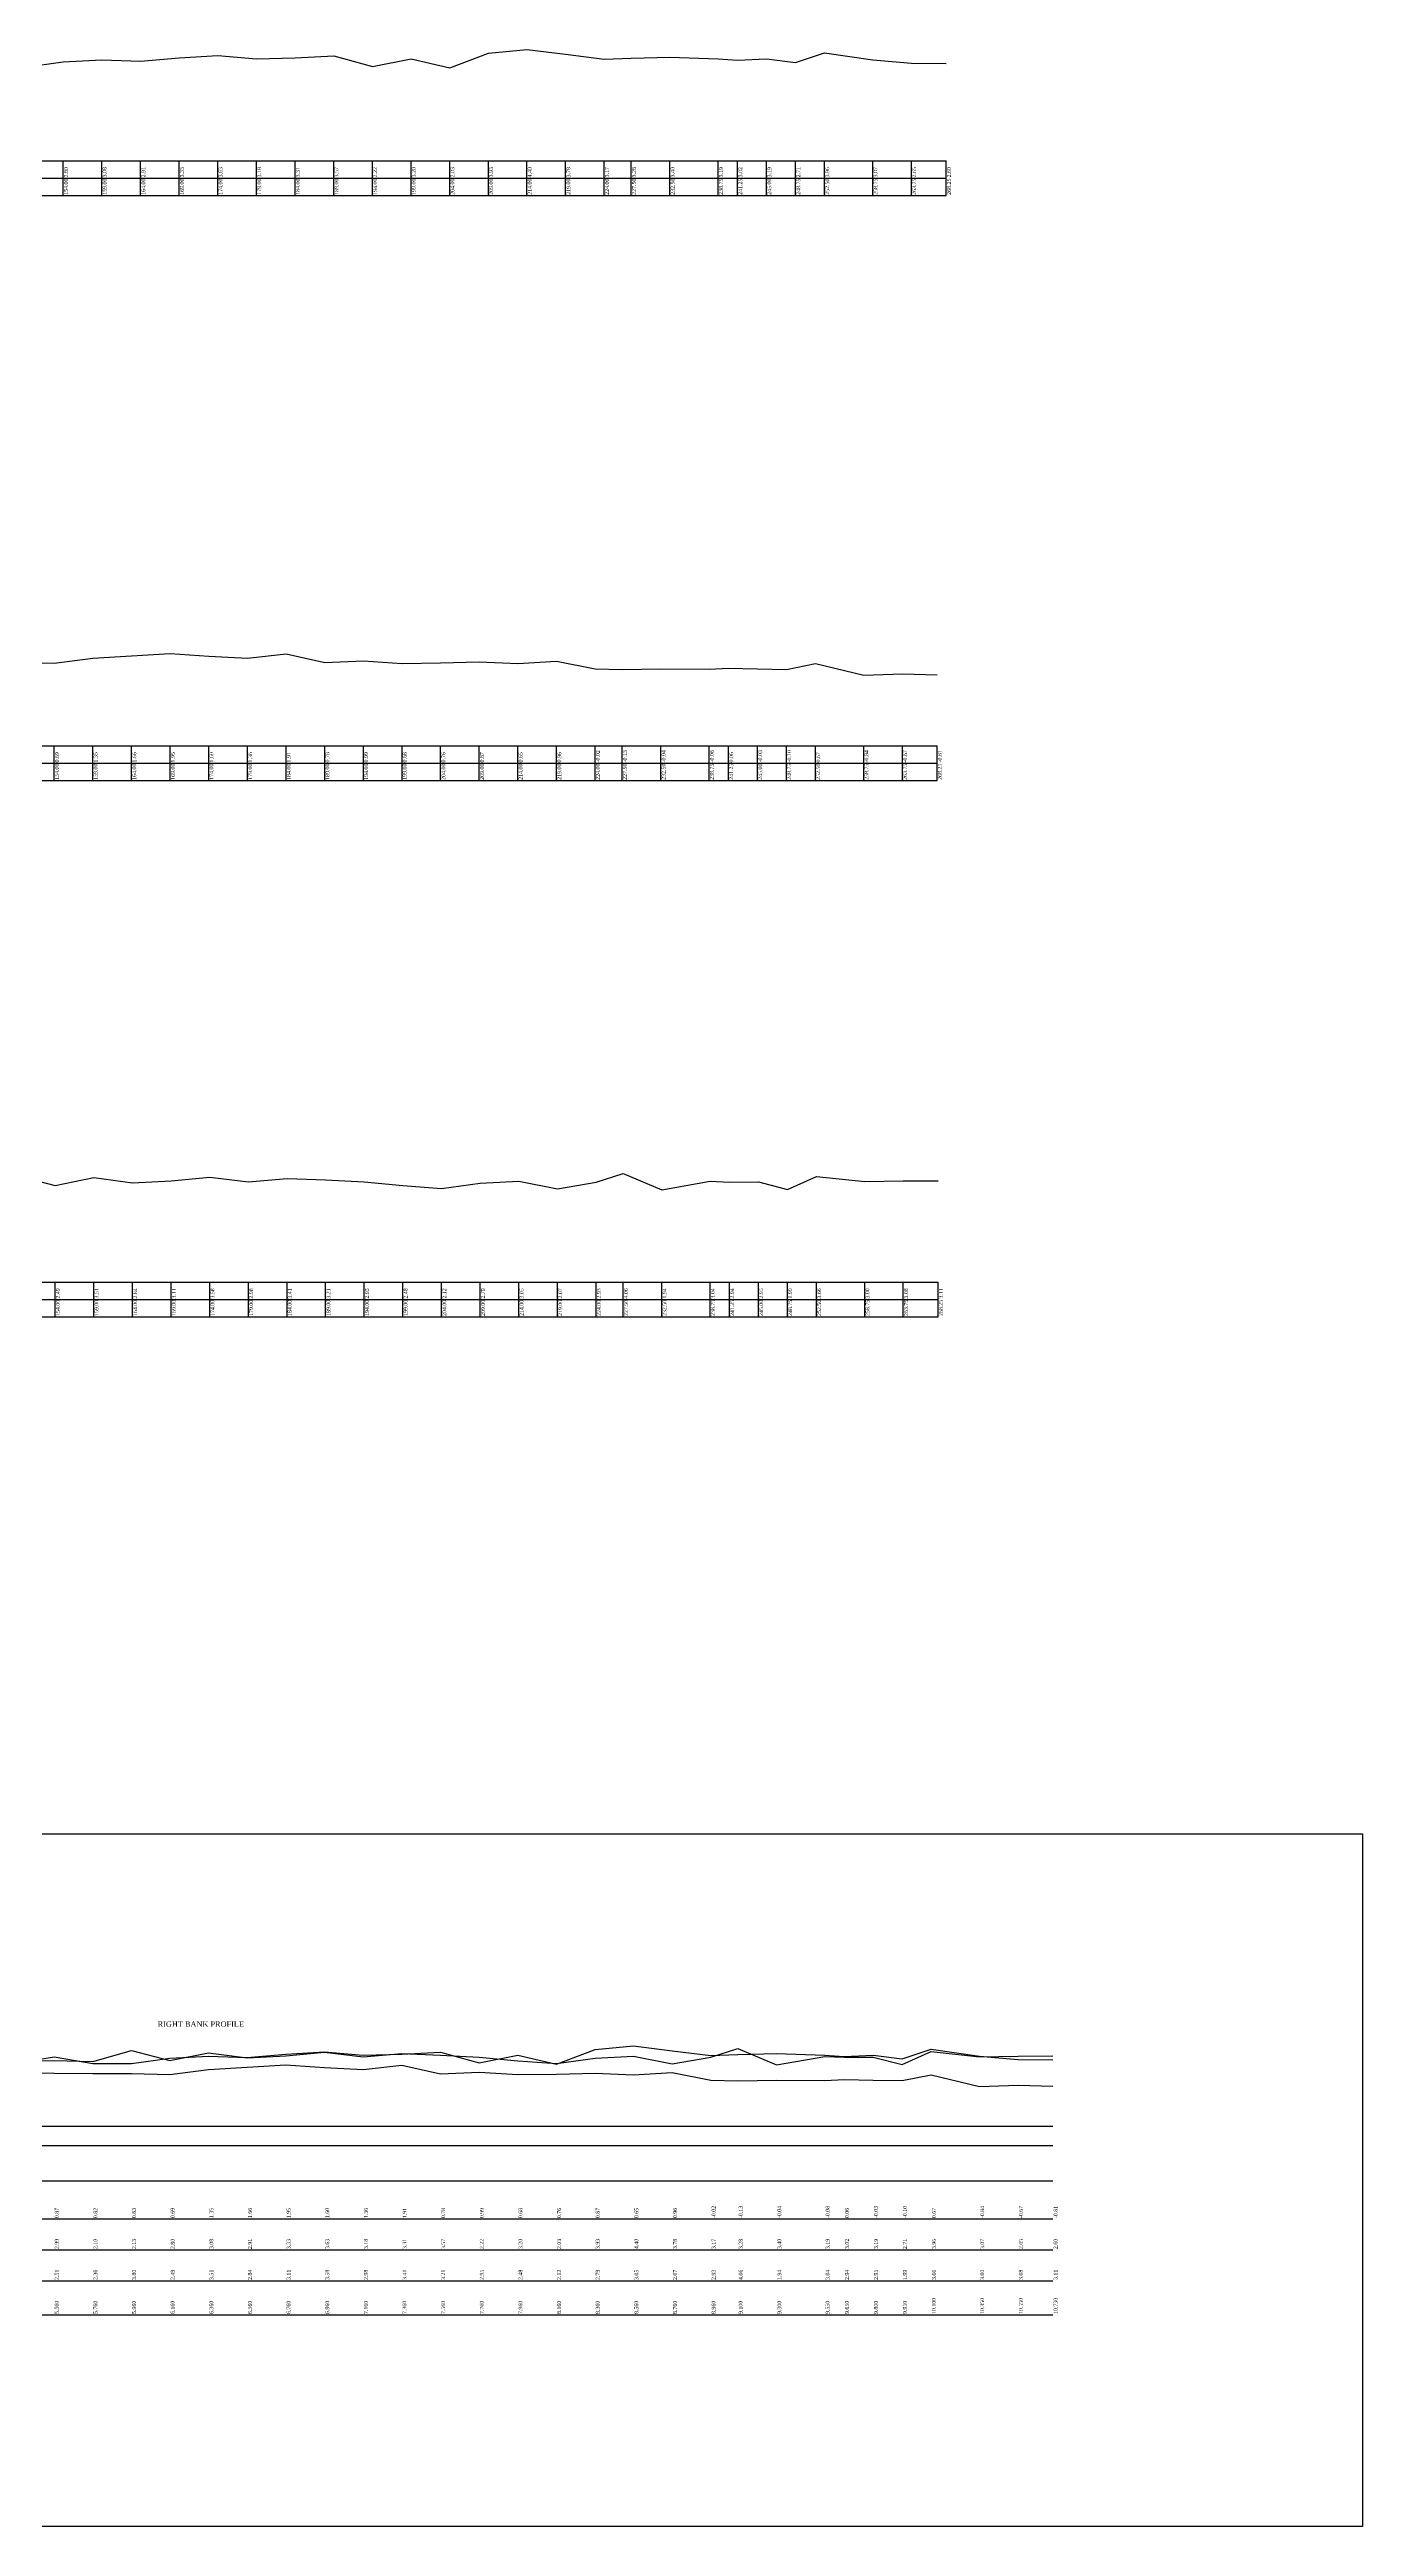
# Model space of a CAD drawing. Header units: metres. Extents: x -148477 to 168932, y -55673 to -2736.
# Drawn here: x -9012.3 to -8842.4, y -18262 to -17941.5 of the extents above; entities that cross this region are included whole.
import ezdxf

# ---------------------------------------------------------------- set-up
doc = ezdxf.new("R2010")
doc.units = ezdxf.units.M
doc.styles.add('liza', font='times.ttf', dxfattribs={"height": 2})
doc.styles.get("Standard").update_dxf_attribs({"font": 'times.ttf'})

msp = doc.modelspace()

# ---------------------------------------------------------------- linework, layer by layer
at = {"color": 6, "linetype": 'Continuous', "lineweight": -3, "ltscale": 0.5}
for p, q in [((-9169.5468, -17955.8747), (-8896.2968, -17955.8747)), ((-9010.5468, -17960.3747), (-9010.5468, -17955.8747)), ((-9005.5468, -17960.3747), (-9005.5468, -17955.8747)), ((-9000.5468, -17960.3747), (-9000.5468, -17955.8747)), ((-8995.5468, -17960.3747), (-8995.5468, -17955.8747)), ((-8990.5468, -17960.3747), (-8990.5468, -17955.8747)), ((-8985.5468, -17960.3747), (-8985.5468, -17955.8747)), ((-8980.5468, -17960.3747), (-8980.5468, -17955.8747)), ((-8975.5468, -17960.3747), (-8975.5468, -17955.8747)), ((-8970.5468, -17960.3747), (-8970.5468, -17955.8747)), ((-8965.5468, -17960.3747), (-8965.5468, -17955.8747)), ((-8960.5468, -17960.3747), (-8960.5468, -17955.8747)), ((-8955.5468, -17960.3747), (-8955.5468, -17955.8747)), ((-8950.5468, -17960.3747), (-8950.5468, -17955.8747)), ((-8945.5468, -17960.3747), (-8945.5468, -17955.8747)), ((-8940.5468, -17960.3747), (-8940.5468, -17955.8747)), ((-8937.0468, -17960.3747), (-8937.0468, -17955.8747)), ((-8932.0468, -17960.3747), (-8932.0468, -17955.8747)), ((-8925.7968, -17960.3747), (-8925.7968, -17955.8747)), ((-8923.2968, -17960.3747), (-8923.2968, -17955.8747)), ((-8919.5468, -17960.3747), (-8919.5468, -17955.8747)), ((-8915.7968, -17960.3747), (-8915.7968, -17955.8747)), ((-8912.0468, -17960.3747), (-8912.0468, -17955.8747)), ((-8905.7968, -17960.3747), (-8905.7968, -17955.8747)), ((-8900.7968, -17960.3747), (-8900.7968, -17955.8747)), ((-8896.2968, -17960.3747), (-8896.2968, -17955.8747)), ((-9169.5468, -17958.1247), (-8896.2968, -17958.1247)), ((-9169.5468, -17960.3747), (-8896.2968, -17960.3747)), ((-9170.7189, -18031.5891), (-8897.4689, -18031.5891)), ((-9170.7189, -18033.8391), (-8897.4689, -18033.8391)), ((-9011.7189, -18036.0891), (-9011.7189, -18031.5891)), ((-9006.7189, -18036.0891), (-9006.7189, -18031.5891)), ((-9001.7189, -18036.0891), (-9001.7189, -18031.5891)), ((-8996.7189, -18036.0891), (-8996.7189, -18031.5891)), ((-8991.7189, -18036.0891), (-8991.7189, -18031.5891)), ((-8986.7189, -18036.0891), (-8986.7189, -18031.5891)), ((-8981.7189, -18036.0891), (-8981.7189, -18031.5891)), ((-8976.7189, -18036.0891), (-8976.7189, -18031.5891)), ((-8971.7189, -18036.0891), (-8971.7189, -18031.5891)), ((-8966.7189, -18036.0891), (-8966.7189, -18031.5891)), ((-8961.7189, -18036.0891), (-8961.7189, -18031.5891)), ((-8956.7189, -18036.0891), (-8956.7189, -18031.5891)), ((-8951.7189, -18036.0891), (-8951.7189, -18031.5891)), ((-8946.7189, -18036.0891), (-8946.7189, -18031.5891)), ((-8941.7189, -18036.0891), (-8941.7189, -18031.5891)), ((-8938.2189, -18036.0891), (-8938.2189, -18031.5891)), ((-8933.2189, -18036.0891), (-8933.2189, -18031.5891)), ((-8926.9689, -18036.0891), (-8926.9689, -18031.5891)), ((-8924.4689, -18036.0891), (-8924.4689, -18031.5891)), ((-8920.7189, -18036.0891), (-8920.7189, -18031.5891)), ((-8916.9689, -18036.0891), (-8916.9689, -18031.5891)), ((-8913.2189, -18036.0891), (-8913.2189, -18031.5891)), ((-8906.9689, -18036.0891), (-8906.9689, -18031.5891)), ((-8901.9689, -18036.0891), (-8901.9689, -18031.5891)), ((-8897.4689, -18036.0891), (-8897.4689, -18031.5891)), ((-9170.7189, -18036.0891), (-8897.4689, -18036.0891)), ((-9170.5994, -18100.9743), (-8897.3494, -18100.9743)), ((-9011.5994, -18105.4743), (-9011.5994, -18100.9743)), ((-9006.5994, -18105.4743), (-9006.5994, -18100.9743)), ((-9001.5994, -18105.4743), (-9001.5994, -18100.9743)), ((-8996.5994, -18105.4743), (-8996.5994, -18100.9743)), ((-8991.5994, -18105.4743), (-8991.5994, -18100.9743)), ((-8986.5994, -18105.4743), (-8986.5994, -18100.9743)), ((-8981.5994, -18105.4743), (-8981.5994, -18100.9743)), ((-8976.5994, -18105.4743), (-8976.5994, -18100.9743)), ((-8971.5994, -18105.4743), (-8971.5994, -18100.9743)), ((-8966.5994, -18105.4743), (-8966.5994, -18100.9743)), ((-8961.5994, -18105.4743), (-8961.5994, -18100.9743)), ((-8956.5994, -18105.4743), (-8956.5994, -18100.9743)), ((-8951.5994, -18105.4743), (-8951.5994, -18100.9743)), ((-8946.5994, -18105.4743), (-8946.5994, -18100.9743)), ((-8941.5994, -18105.4743), (-8941.5994, -18100.9743)), ((-8938.0994, -18105.4743), (-8938.0994, -18100.9743)), ((-8933.0994, -18105.4743), (-8933.0994, -18100.9743)), ((-8926.8494, -18105.4743), (-8926.8494, -18100.9743)), ((-8924.3494, -18105.4743), (-8924.3494, -18100.9743)), ((-8920.5994, -18105.4743), (-8920.5994, -18100.9743)), ((-8916.8494, -18105.4743), (-8916.8494, -18100.9743)), ((-8913.0994, -18105.4743), (-8913.0994, -18100.9743)), ((-8906.8494, -18105.4743), (-8906.8494, -18100.9743)), ((-8901.8494, -18105.4743), (-8901.8494, -18100.9743)), ((-8897.3494, -18105.4743), (-8897.3494, -18100.9743)), ((-9170.5994, -18103.2243), (-8897.3494, -18103.2243)), ((-9170.5994, -18105.4743), (-8897.3494, -18105.4743))]:
    msp.add_line(p, q, dxfattribs=at)
at = {"color": 0, "lineweight": 30}
for p, q in [((-9170.2767, -18210.2284), (-8882.4965, -18210.2284)), ((-9170.2767, -18212.723), (-8882.4965, -18212.723)), ((-9170.0825, -18217.2756), (-8882.4965, -18217.2756)), ((-9170.2767, -18234.6284), (-8882.4965, -18234.6284))]:
    msp.add_line(p, q, dxfattribs=at)
at = {"lineweight": 30}
for p, q in [((-9170.2767, -18222.2284), (-8882.4965, -18222.2284)), ((-9170.2767, -18226.2284), (-8882.4965, -18226.2284)), ((-9170.2767, -18230.2284), (-8882.4965, -18230.2284))]:
    msp.add_line(p, q, dxfattribs=at)
at = {"color": 6, "linetype": 'Continuous', "lineweight": -3, "ltscale": 0.5}
for points in [[(-9015.5468, -17943.7447), (-9010.5468, -17943.0747), (-9005.5468, -17942.7947), (-9000.5468, -17942.9647), (-8995.5468, -17942.5447), (-8990.5468, -17942.2447), (-8985.5468, -17942.6947), (-8980.5468, -17942.5647), (-8975.5468, -17942.3047), (-8970.5468, -17943.6547), (-8965.5468, -17942.6747), (-8960.5468, -17943.8447), (-8955.5468, -17941.9447), (-8950.5468, -17941.4747), (-8945.5468, -17942.0947), (-8940.5468, -17942.7047), (-8937.0468, -17942.5947), (-8932.0468, -17942.4747), (-8925.7968, -17942.6847), (-8923.2968, -17942.8547), (-8919.5468, -17942.6847), (-8915.7968, -17943.1647), (-8912.0468, -17941.9147), (-8905.7968, -17942.8047), (-8900.7968, -17943.2247), (-8896.2968, -17943.2747)], [(-9016.7457, -18202.0484), (-9011.7457, -18201.2384), (-9006.7457, -18202.1284), (-9001.7457, -18202.0984), (-8996.7457, -18201.4284), (-8991.7457, -18201.1484), (-8986.7457, -18201.3184), (-8981.7457, -18200.8984), (-8976.7457, -18200.5984), (-8971.7457, -18201.0484), (-8966.7457, -18200.9184), (-8961.7457, -18200.6584), (-8956.7457, -18202.0084), (-8951.7457, -18201.0284), (-8946.7457, -18202.1984), (-8941.7457, -18200.2984), (-8936.7457, -18199.8284), (-8931.7457, -18200.4484), (-8926.7457, -18201.0584), (-8923.2457, -18200.9484), (-8918.2457, -18200.8284), (-8911.9957, -18201.0384), (-8909.4957, -18201.2084), (-8905.7457, -18201.0384), (-8901.9957, -18201.5184), (-8898.2457, -18200.2684), (-8891.9957, -18201.1584), (-8886.9957, -18201.5784), (-8882.4957, -18201.6284)]]:
    msp.add_lwpolyline(points, dxfattribs=at)
at = {"color": 3, "linetype": 'Continuous', "lineweight": -3, "ltscale": 0.5}
for points in [[(-9016.7189, -18020.7591), (-9011.7189, -18020.8991), (-9006.7189, -18020.2391), (-9001.7189, -18019.9291), (-8996.7189, -18019.6391), (-8991.7189, -18019.9891), (-8986.7189, -18020.2291), (-8981.7189, -18019.6791), (-8976.7189, -18020.8091), (-8971.7189, -18020.5991), (-8966.7189, -18020.9091), (-8961.7189, -18020.8291), (-8956.7189, -18020.7191), (-8951.7189, -18020.9391), (-8946.7189, -18020.6291), (-8941.7189, -18021.6091), (-8938.2189, -18021.7191), (-8933.2189, -18021.6291), (-8926.9689, -18021.6691), (-8924.4689, -18021.5291), (-8920.7189, -18021.6191), (-8916.9689, -18021.6891), (-8913.2189, -18020.9191), (-8906.9689, -18022.4291), (-8901.9689, -18022.2591), (-8897.4689, -18022.3991)], [(-9016.7457, -18203.3284), (-9011.7457, -18203.3584), (-9006.7457, -18203.4084), (-9001.7457, -18203.3984), (-8996.7457, -18203.5384), (-8991.7457, -18202.8784), (-8986.7457, -18202.5684), (-8981.7457, -18202.2784), (-8976.7457, -18202.6284), (-8971.7457, -18202.8684), (-8966.7457, -18202.3184), (-8961.7457, -18203.4484), (-8956.7457, -18203.2384), (-8951.7457, -18203.5484), (-8946.7457, -18203.4684), (-8941.7457, -18203.3584), (-8936.7457, -18203.5784), (-8931.7457, -18203.2684), (-8926.7457, -18204.2484), (-8923.2457, -18204.3584), (-8918.2457, -18204.2684), (-8911.9957, -18204.3084), (-8909.4957, -18204.1684), (-8905.7457, -18204.2584), (-8901.9957, -18204.3284), (-8898.2457, -18203.5584), (-8891.9957, -18205.0684), (-8886.9957, -18204.8984), (-8882.4957, -18205.0384)]]:
    msp.add_lwpolyline(points, dxfattribs=at)
at = {"color": 5, "linetype": 'Continuous', "lineweight": -3, "ltscale": 0.5}
for points in [[(-9016.5994, -18087.1743), (-9011.5994, -18088.4843), (-9006.5994, -18087.4643), (-9001.5994, -18088.1343), (-8996.5994, -18087.8643), (-8991.5994, -18087.3943), (-8986.5994, -18087.9943), (-8981.5994, -18087.5643), (-8976.5994, -18087.7643), (-8971.5994, -18088.0243), (-8966.5994, -18088.4943), (-8961.5994, -18088.8543), (-8956.5994, -18088.1843), (-8951.5994, -18087.9243), (-8946.5994, -18088.9043), (-8941.5994, -18088.0443), (-8938.0994, -18086.9143), (-8933.0994, -18089.0343), (-8926.8494, -18087.9343), (-8924.3494, -18088.0343), (-8920.5994, -18088.0243), (-8916.8494, -18088.9843), (-8913.0994, -18087.3143), (-8906.8494, -18087.9743), (-8901.8494, -18087.8943), (-8897.3494, -18087.8643)], [(-9016.7457, -18201.8484), (-9011.7457, -18201.7184), (-9006.7457, -18201.8684), (-9001.7457, -18200.4284), (-8996.7457, -18201.7384), (-8991.7457, -18200.7184), (-8986.7457, -18201.3884), (-8981.7457, -18201.1184), (-8976.7457, -18200.6484), (-8971.7457, -18201.2484), (-8966.7457, -18200.8184), (-8961.7457, -18201.0184), (-8956.7457, -18201.2784), (-8951.7457, -18201.7484), (-8946.7457, -18202.1084), (-8941.7457, -18201.4384), (-8936.7457, -18201.1784), (-8931.7457, -18202.1584), (-8926.7457, -18201.2984), (-8923.2457, -18200.1684), (-8918.2457, -18202.2884), (-8911.9957, -18201.1884), (-8909.4957, -18201.2884), (-8905.7457, -18201.2784), (-8901.9957, -18202.2384), (-8898.2457, -18200.5684), (-8891.9957, -18201.2284), (-8886.9957, -18201.1484), (-8882.4957, -18201.1184)]]:
    msp.add_lwpolyline(points, dxfattribs=at)
at = {"color": 6, "linetype": 'Continuous', "lineweight": -3, "ltscale": 0.5}
msp.add_lwpolyline([(-9190.6417, -18172.3929), (-8842.4379, -18172.3929), (-8842.4379, -18262.0221), (-9190.6417, -18262.0221)], close=True, dxfattribs=at)
at = {"color": 6, "lineweight": 30}
msp.add_lwpolyline([(-8998.516, -18197.0403, 0, 0, 0), (-8999.6723, -18197.0465, 0, 0, 0), (-9000.2918, -18200.0377, 0.2996, 0, 0), (-9000.521, -18201.1731, 0, 0, 0)], format="xyseb", dxfattribs=at)

# ---------------------------------------------------------------- texts
at = {"color": 6, "linetype": 'Continuous', "lineweight": -3, "ltscale": 0.5, "char_height": 0.5, "width": 2.15, "attachment_point": 1, "rotation": 90, "style": 'liza'}
for s, insert in [('2.80', (-9010.4468, -17958.0247)), ('3.08', (-9005.4468, -17958.0247)), ('2.91', (-9000.4468, -17958.0247)), ('3.33', (-8995.4468, -17958.0247)), ('3.63', (-8990.4468, -17958.0247)), ('3.18', (-8985.4468, -17958.0247)), ('3.31', (-8980.4468, -17958.0247)), ('3.57', (-8975.4468, -17958.0247)), ('2.22', (-8970.4468, -17958.0247)), ('3.20', (-8965.4468, -17958.0247)), ('2.03', (-8960.4468, -17958.0247)), ('3.93', (-8955.4468, -17958.0247)), ('4.40', (-8950.4468, -17958.0247)), ('3.78', (-8945.4468, -17958.0247)), ('3.17', (-8940.4468, -17958.0247)), ('3.28', (-8936.9468, -17958.0247)), ('3.40', (-8931.9468, -17958.0247)), ('3.19', (-8925.6968, -17958.0247)), ('3.02', (-8923.1968, -17958.0247)), ('3.19', (-8919.4468, -17958.0247)), ('2.71', (-8915.6968, -17958.0247)), ('3.96', (-8911.9468, -17958.0247)), ('3.07', (-8905.6968, -17958.0247)), ('2.65', (-8900.6968, -17958.0247)), ('2.60', (-8896.1968, -17958.0247)), ('154.00', (-9010.4468, -17960.2747)), ('159.00', (-9005.4468, -17960.2747)), ('164.00', (-9000.4468, -17960.2747)), ('169.00', (-8995.4468, -17960.2747)), ('174.00', (-8990.4468, -17960.2747)), ('179.00', (-8985.4468, -17960.2747)), ('184.00', (-8980.4468, -17960.2747)), ('189.00', (-8975.4468, -17960.2747)), ('194.00', (-8970.4468, -17960.2747)), ('199.00', (-8965.4468, -17960.2747)), ('204.00', (-8960.4468, -17960.2747)), ('209.00', (-8955.4468, -17960.2747)), ('214.00', (-8950.4468, -17960.2747)), ('219.00', (-8945.4468, -17960.2747)), ('224.00', (-8940.4468, -17960.2747)), ('227.50', (-8936.9468, -17960.2747)), ('232.50', (-8931.9468, -17960.2747)), ('238.75', (-8925.6968, -17960.2747)), ('241.25', (-8923.1968, -17960.2747)), ('245.00', (-8919.4468, -17960.2747)), ('248.75', (-8915.6968, -17960.2747)), ('252.50', (-8911.9468, -17960.2747)), ('258.75', (-8905.6968, -17960.2747)), ('263.75', (-8900.6968, -17960.2747)), ('268.25', (-8896.1968, -17960.2747)), ('0.69', (-9011.6189, -18033.7391)), ('154.00', (-9011.6189, -18035.9891)), ('159.00', (-9006.6189, -18035.9891)), ('1.35', (-9006.6189, -18033.7391)), ('164.00', (-9001.6189, -18035.9891)), ('1.66', (-9001.6189, -18033.7391)), ('169.00', (-8996.6189, -18035.9891)), ('1.95', (-8996.6189, -18033.7391)), ('1.60', (-8991.6189, -18033.7391)), ('174.00', (-8991.6189, -18035.9891)), ('179.00', (-8986.6189, -18035.9891)), ('1.36', (-8986.6189, -18033.7391)), ('184.00', (-8981.6189, -18035.9891)), ('1.91', (-8981.6189, -18033.7391)), ('0.78', (-8976.6189, -18033.7391)), ('189.00', (-8976.6189, -18035.9891)), ('0.99', (-8971.6189, -18033.7391)), ('194.00', (-8971.6189, -18035.9891)), ('0.68', (-8966.6189, -18033.7391)), ('199.00', (-8966.6189, -18035.9891)), ('0.76', (-8961.6189, -18033.7391)), ('204.00', (-8961.6189, -18035.9891)), ('0.87', (-8956.6189, -18033.7391)), ('209.00', (-8956.6189, -18035.9891)), ('0.65', (-8951.6189, -18033.7391)), ('214.00', (-8951.6189, -18035.9891)), ('0.96', (-8946.6189, -18033.7391)), ('219.00', (-8946.6189, -18035.9891)), ('-0.02', (-8941.6189, -18033.7391)), ('224.00', (-8941.6189, -18035.9891)), ('-0.13', (-8938.1189, -18033.7391)), ('227.50', (-8938.1189, -18035.9891)), ('-0.04', (-8933.1189, -18033.7391)), ('232.50', (-8933.1189, -18035.9891)), ('-0.08', (-8926.8689, -18033.7391)), ('238.75', (-8926.8689, -18035.9891)), ('0.06', (-8924.3689, -18033.7391)), ('241.25', (-8924.3689, -18035.9891)), ('-0.03', (-8920.6189, -18033.7391)), ('245.00', (-8920.6189, -18035.9891)), ('-0.10', (-8916.8689, -18033.7391)), ('248.75', (-8916.8689, -18035.9891)), ('0.67', (-8913.1189, -18033.7391)), ('252.50', (-8913.1189, -18035.9891)), ('-0.84', (-8906.8689, -18033.7391)), ('258.75', (-8906.8689, -18035.9891)), ('-0.67', (-8901.8689, -18033.7391)), ('263.75', (-8901.8689, -18035.9891)), ('-0.81', (-8897.3689, -18033.7391)), ('268.25', (-8897.3689, -18035.9891)), ('154.00', (-9011.4994, -18105.3743)), ('2.49', (-9011.4994, -18103.1243)), ('159.00', (-9006.4994, -18105.3743)), ('3.51', (-9006.4994, -18103.1243)), ('2.84', (-9001.4994, -18103.1243)), ('164.00', (-9001.4994, -18105.3743)), ('169.00', (-8996.4994, -18105.3743)), ('3.11', (-8996.4994, -18103.1243)), ('3.58', (-8991.4994, -18103.1243)), ('174.00', (-8991.4994, -18105.3743)), ('2.98', (-8986.4994, -18103.1243)), ('179.00', (-8986.4994, -18105.3743)), ('184.00', (-8981.4994, -18105.3743)), ('3.41', (-8981.4994, -18103.1243)), ('189.00', (-8976.4994, -18105.3743)), ('3.21', (-8976.4994, -18103.1243)), ('194.00', (-8971.4994, -18105.3743)), ('2.95', (-8971.4994, -18103.1243)), ('2.48', (-8966.4994, -18103.1243)), ('199.00', (-8966.4994, -18105.3743)), ('204.00', (-8961.4994, -18105.3743)), ('2.12', (-8961.4994, -18103.1243)), ('209.00', (-8956.4994, -18105.3743)), ('2.79', (-8956.4994, -18103.1243)), ('3.05', (-8951.4994, -18103.1243)), ('214.00', (-8951.4994, -18105.3743)), ('2.07', (-8946.4994, -18103.1243)), ('219.00', (-8946.4994, -18105.3743)), ('224.00', (-8941.4994, -18105.3743)), ('2.93', (-8941.4994, -18103.1243)), ('4.06', (-8937.9994, -18103.1243)), ('227.50', (-8937.9994, -18105.3743)), ('232.50', (-8932.9994, -18105.3743)), ('1.94', (-8932.9994, -18103.1243)), ('3.04', (-8926.7494, -18103.1243)), ('238.75', (-8926.7494, -18105.3743)), ('2.94', (-8924.2494, -18103.1243)), ('241.25', (-8924.2494, -18105.3743)), ('245.00', (-8920.4994, -18105.3743)), ('2.95', (-8920.4994, -18103.1243)), ('248.75', (-8916.7494, -18105.3743)), ('1.99', (-8916.7494, -18103.1243)), ('252.50', (-8912.9994, -18105.3743)), ('3.66', (-8912.9994, -18103.1243)), ('3.00', (-8906.7494, -18103.1243)), ('258.75', (-8906.7494, -18105.3743)), ('3.08', (-8901.7494, -18103.1243)), ('263.75', (-8901.7494, -18105.3743)), ('268.25', (-8897.2494, -18105.3743)), ('3.11', (-8897.2494, -18103.1243)), ('0.87', (-9011.6457, -18222.1284)), ('0.82', (-9006.6457, -18222.1284)), ('0.83', (-9001.6457, -18222.1284)), ('0.69', (-8996.6457, -18222.1284)), ('1.35', (-8991.6457, -18222.1284)), ('1.66', (-8986.6457, -18222.1284)), ('1.95', (-8981.6457, -18222.1284)), ('1.60', (-8976.6457, -18222.1284)), ('1.36', (-8971.6457, -18222.1284)), ('1.91', (-8966.6457, -18222.1284)), ('0.78', (-8961.6457, -18222.1284)), ('0.99', (-8956.6457, -18222.1284)), ('0.68', (-8951.6457, -18222.1284)), ('0.76', (-8946.6457, -18222.1284)), ('0.87', (-8941.6457, -18222.1284)), ('0.65', (-8936.6457, -18222.1284)), ('0.96', (-8931.6457, -18222.1284)), ('-0.02', (-8926.6457, -18222.1284)), ('-0.13', (-8923.1457, -18222.1284)), ('-0.04', (-8918.1457, -18222.1284)), ('-0.08', (-8911.8957, -18222.1284)), ('0.06', (-8909.3957, -18222.1284)), ('-0.03', (-8905.6457, -18222.1284)), ('-0.10', (-8901.8957, -18222.1284)), ('0.67', (-8898.1457, -18222.1284)), ('-0.84', (-8891.8957, -18222.1284)), ('-0.67', (-8886.8957, -18222.1284)), ('-0.81', (-8882.3957, -18222.1284)), ('2.99', (-9011.6457, -18226.1284)), ('2.10', (-9006.6457, -18226.1284)), ('2.13', (-9001.6457, -18226.1284)), ('2.80', (-8996.6457, -18226.1284)), ('3.08', (-8991.6457, -18226.1284)), ('2.91', (-8986.6457, -18226.1284)), ('3.33', (-8981.6457, -18226.1284)), ('3.63', (-8976.6457, -18226.1284)), ('3.18', (-8971.6457, -18226.1284)), ('3.31', (-8966.6457, -18226.1284)), ('3.57', (-8961.6457, -18226.1284)), ('2.22', (-8956.6457, -18226.1284)), ('3.20', (-8951.6457, -18226.1284)), ('2.03', (-8946.6457, -18226.1284)), ('3.93', (-8941.6457, -18226.1284)), ('4.40', (-8936.6457, -18226.1284)), ('3.78', (-8931.6457, -18226.1284)), ('3.17', (-8926.6457, -18226.1284)), ('3.28', (-8923.1457, -18226.1284)), ('3.40', (-8918.1457, -18226.1284)), ('3.19', (-8911.8957, -18226.1284)), ('3.02', (-8909.3957, -18226.1284)), ('3.19', (-8905.6457, -18226.1284)), ('2.71', (-8901.8957, -18226.1284)), ('3.96', (-8898.1457, -18226.1284)), ('3.07', (-8891.8957, -18226.1284)), ('2.65', (-8886.8957, -18226.1284)), ('2.60', (-8882.3957, -18226.1284)), ('2.51', (-9011.6457, -18230.1284)), ('2.36', (-9006.6457, -18230.1284)), ('3.80', (-9001.6457, -18230.1284)), ('2.49', (-8996.6457, -18230.1284)), ('3.51', (-8991.6457, -18230.1284)), ('2.84', (-8986.6457, -18230.1284)), ('3.11', (-8981.6457, -18230.1284)), ('3.58', (-8976.6457, -18230.1284)), ('2.98', (-8971.6457, -18230.1284)), ('3.41', (-8966.6457, -18230.1284)), ('3.21', (-8961.6457, -18230.1284)), ('2.95', (-8956.6457, -18230.1284)), ('2.48', (-8951.6457, -18230.1284)), ('2.12', (-8946.6457, -18230.1284)), ('2.79', (-8941.6457, -18230.1284)), ('3.05', (-8936.6457, -18230.1284)), ('2.07', (-8931.6457, -18230.1284)), ('2.93', (-8926.6457, -18230.1284)), ('4.06', (-8923.1457, -18230.1284)), ('1.94', (-8918.1457, -18230.1284)), ('3.04', (-8911.8957, -18230.1284)), ('2.94', (-8909.3957, -18230.1284)), ('2.95', (-8905.6457, -18230.1284)), ('1.99', (-8901.8957, -18230.1284)), ('3.66', (-8898.1457, -18230.1284)), ('3.00', (-8891.8957, -18230.1284)), ('3.08', (-8886.8957, -18230.1284)), ('3.11', (-8882.3957, -18230.1284)), ('10.100', (-8898.1457, -18234.5284)), ('10.350', (-8891.8957, -18234.5284)), ('10.550', (-8886.8957, -18234.5284)), ('10.730', (-8882.3957, -18234.5284)), ('5.560', (-9011.6457, -18234.5284)), ('5.760', (-9006.6457, -18234.5284)), ('5.960', (-9001.6457, -18234.5284)), ('6.160', (-8996.6457, -18234.5284)), ('6.360', (-8991.6457, -18234.5284)), ('6.560', (-8986.6457, -18234.5284)), ('6.760', (-8981.6457, -18234.5284)), ('6.960', (-8976.6457, -18234.5284)), ('7.160', (-8971.6457, -18234.5284)), ('7.360', (-8966.6457, -18234.5284)), ('7.560', (-8961.6457, -18234.5284)), ('7.760', (-8956.6457, -18234.5284)), ('7.960', (-8951.6457, -18234.5284)), ('8.160', (-8946.6457, -18234.5284)), ('8.360', (-8941.6457, -18234.5284)), ('8.560', (-8936.6457, -18234.5284)), ('8.760', (-8931.6457, -18234.5284)), ('8.960', (-8926.6457, -18234.5284)), ('9.100', (-8923.1457, -18234.5284)), ('9.300', (-8918.1457, -18234.5284)), ('9.550', (-8911.8957, -18234.5284)), ('9.650', (-8909.3957, -18234.5284)), ('9.800', (-8905.6457, -18234.5284)), ('9.950', (-8901.8957, -18234.5284))]:
    msp.add_mtext(s, dxfattribs=dict(at, insert=insert))
at = {"color": 6, "lineweight": 30, "insert": (-8998.3368, -18196.658), "char_height": 0.7, "attachment_point": 1}
msp.add_mtext('RIGHT BANK PROFILE', dxfattribs=at)

doc.saveas('drawing.dxf')
